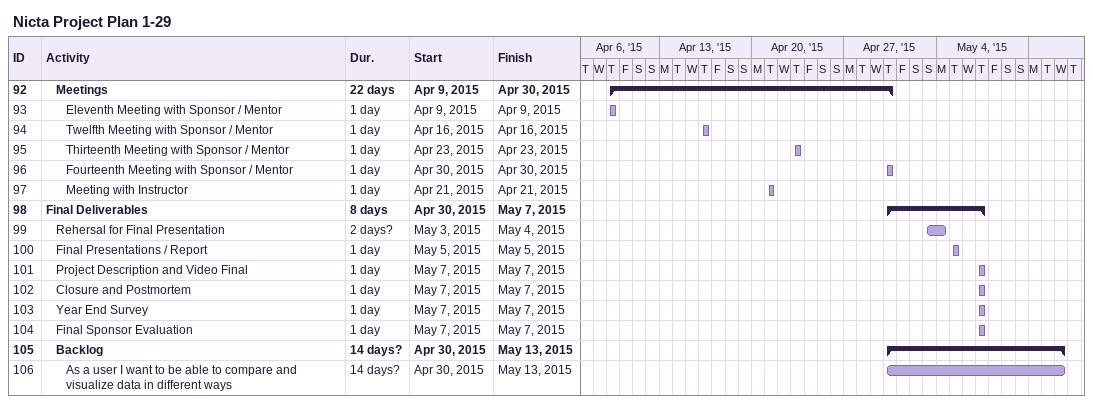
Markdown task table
Nicta Project Plan 1-29

| ID | Level | Task | Duration | Start | Finish |
|---|---|---|---|---|---|
| 92 | 2 | **Meetings** | 22d | 2015-04-09 | 2015-04-30 |
| 93 | 3 | Eleventh Meeting with Sponsor / Mentor | 1d | 2015-04-09 | 2015-04-09 |
| 94 | 3 | Twelfth Meeting with Sponsor / Mentor | 1d | 2015-04-16 | 2015-04-16 |
| 95 | 3 | Thirteenth Meeting with Sponsor / Mentor | 1d | 2015-04-23 | 2015-04-23 |
| 96 | 3 | Fourteenth Meeting with Sponsor / Mentor | 1d | 2015-04-30 | 2015-04-30 |
| 97 | 3 | Meeting with Instructor | 1d | 2015-04-21 | 2015-04-21 |
| 98 | 1 | **Final Deliverables** | 8d | 2015-04-30 | 2015-05-07 |
| 99 | 2 | Rehersal for Final Presentation | 2d? | 2015-05-03 | 2015-05-04 |
| 100 | 2 | Final Presentations / Report | 1d | 2015-05-05 | 2015-05-05 |
| 101 | 2 | Project Description and Video Final | 1d | 2015-05-07 | 2015-05-07 |
| 102 | 2 | Closure and Postmortem | 1d | 2015-05-07 | 2015-05-07 |
| 103 | 2 | Year End Survey | 1d | 2015-05-07 | 2015-05-07 |
| 104 | 2 | Final Sponsor Evaluation | 1d | 2015-05-07 | 2015-05-07 |
| 105 | 2 | **Backlog** | 14d? | 2015-04-30 | 2015-05-13 |
| 106 | 3 | As a user I want to be able to compare and visualize data in different ways | 14d? | 2015-04-30 | 2015-05-13 |
